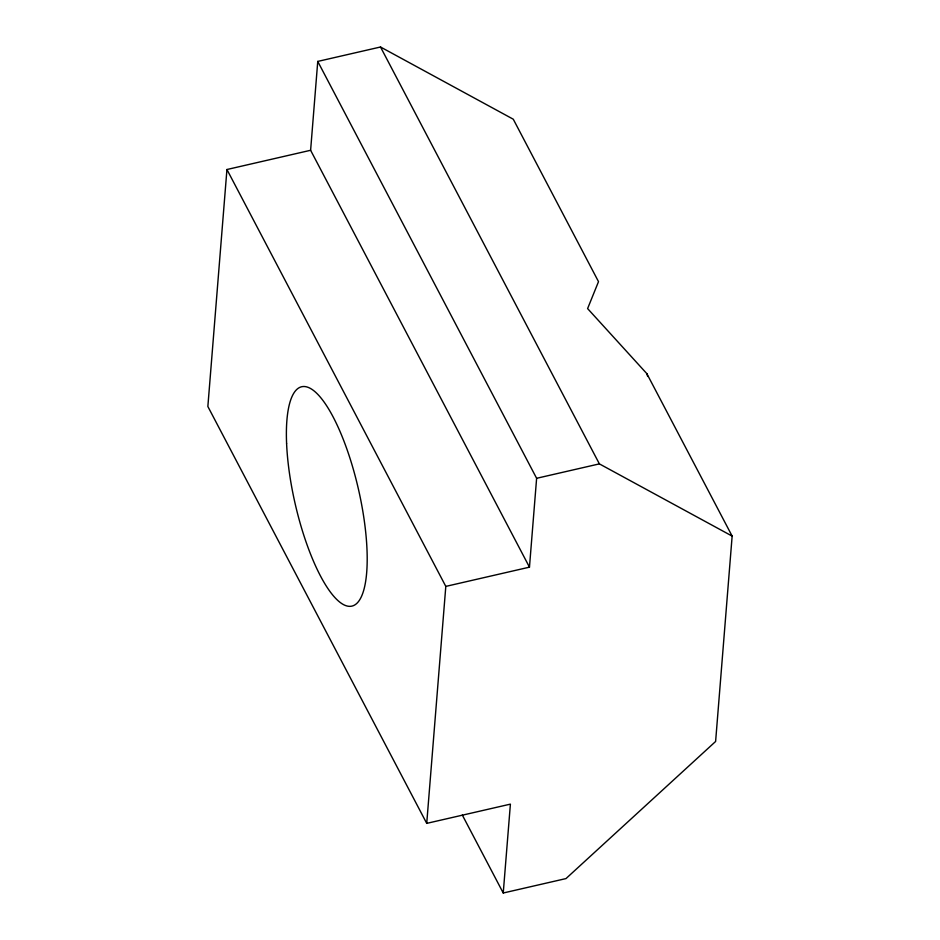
<?xml version="1.0" encoding="UTF-8"?>
<svg xmlns="http://www.w3.org/2000/svg" width="940" height="940" viewBox="0 0 940 940"><rect width="100%" height="100%" fill="white"/><g stroke="black" fill="none" stroke-linecap="round" stroke-linejoin="round"><path stroke-width="1.41" d="M310.611 150.282L226.939 169.517L207.858 406.491L426.725 823.37L510.397 804.135L503.241 893L565.986 878.583L715.61 741.472L732.143 536.094L646.849 373.662L587.606 308.59L598.51 281.647L513.275 119.215L380.512 47L317.755 61.417L310.611 150.282L529.467 567.161L445.807 586.395L426.725 823.37M529.467 567.161L536.623 478.296L317.755 61.417M536.623 478.296L599.379 463.878L732.143 536.094M380.512 47L599.379 463.878M226.939 169.517L445.807 586.395M462.327 815.074L503.241 893M646.849 373.662L647.684 376.47M286.594 443.469A112.506 32.465 77.1 0 0 350.561 606.312A112.506 32.465 77.1 0 0 343.335 439.544A112.506 32.465 77.1 0 0 286.594 443.469"/></g></svg>
